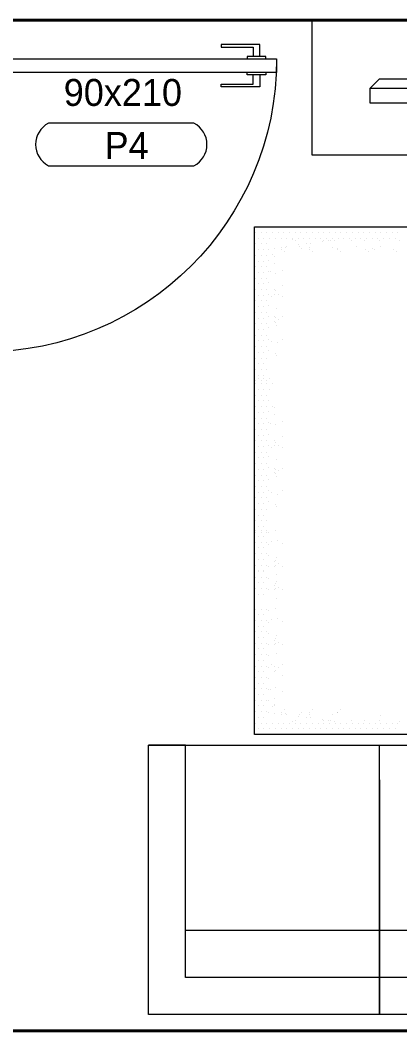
# Model space of a CAD drawing. Header units: millimetres. Extents: x 13204 to 24802, y 21209 to 40694.
# Drawn here: x 23889.5 to 24002.2, y 36085.9 to 36385.9 of the extents above; entities that cross this region are included whole.
import ezdxf
from ezdxf.enums import TextEntityAlignment as Align

# ---------------------------------------------------------------- set-up
doc = ezdxf.new("R2010")
doc.units = ezdxf.units.MM
for name, color, linetype, lineweight in [('ESPECARQ', 2, 'Continuous', 20), ('Esquadrias', 2, 'Continuous', 20), ('Hachura', 8, 'Continuous', 0), ('Layout', 6, 'Continuous', 15), ('Mobiliario', 6, 'Continuous', 13), ('MOBILIÁRIO', 6, 'Continuous', 13), ('Paredes', 1, 'Continuous', 40), ('TEXTO', 4, 'Continuous', 5)]:
    doc.layers.add(name, color=color, linetype=linetype, lineweight=lineweight)
doc.styles.add('LANA', font='stylu.ttf')
doc.styles.add('REGUA60', font='cityb___.ttf', dxfattribs={"width": 1.4})

# ---------------------------------------------------------------- blocks, each defined once
blk = doc.blocks.new('*U20', base_point=(47150.75, 4189.16))
at = {"layer": 'Esquadrias'}
for p, q in [((47149.25, 4276.16), (47145.25, 4276.16)), ((47145.25, 4276.16), (47145.25, 4189.16)), ((47149.25, 4189.16), (47149.25, 4276.16)), ((47145.25, 4272.91), (47144.5, 4272.91)), ((47144.5, 4272.91), (47144.5, 4267.41)), ((47149.25, 4272.91), (47150, 4272.91)), ((47150, 4272.91), (47150, 4267.41)), ((47144.5, 4271.16), (47141, 4271.16)), ((47141, 4271.16), (47141, 4259.66)), ((47141.75, 4259.66), (47141.75, 4269.16)), ((47141.75, 4269.16), (47144.5, 4269.16)), ((47150, 4271.16), (47153.5, 4271.16)), ((47152.75, 4269.16), (47150, 4269.16)), ((47152.75, 4259.66), (47152.75, 4269.16)), ((47153.5, 4271.16), (47153.5, 4259.66)), ((47144.5, 4267.41), (47145.25, 4267.41)), ((47150, 4267.41), (47149.25, 4267.41)), ((47141, 4259.66), (47141.75, 4259.66)), ((47153.5, 4259.66), (47152.75, 4259.66)), ((47062.25, 4189.16), (47060.75, 4189.16)), ((47062.25, 4185.16), (47062.25, 4189.16)), ((47145.25, 4189.16), (47149.25, 4189.16)), ((47149.25, 4189.16), (47150.75, 4189.16)), ((47149.25, 4185.16), (47149.25, 4189.16)), ((47063.75, 4185.16), (47062.25, 4185.16)), ((47063.75, 4174.16), (47063.75, 4185.16)), ((47147.75, 4174.16), (47147.75, 4185.16)), ((47147.75, 4185.16), (47149.25, 4185.16)), ((47060.75, 4174.16), (47063.75, 4174.16)), ((47150.75, 4174.16), (47147.75, 4174.16))]:
    blk.add_line(p, q, dxfattribs=at)
at = {"layer": 'Esquadrias', "color": 0}
blk.add_arc((47149.25, 4189.16), 87, 90, 180, dxfattribs=at)
blk = doc.blocks.new('INDESQ2')
at = {"color": 0, "linetype": 'ByBlock'}
for p, q in [((4.318, 2.959), (-4.318, 2.959)), ((-4.318, 0.438), (4.318, 0.438))]:
    blk.add_line(p, q, dxfattribs=at)
at = {"color": 0}
for centre, start, end in [((-3.665, 1.698), 117.36541, 242.63459), ((3.665, 1.698), 297.36541, 62.63459)]:
    blk.add_arc(centre, 1.42, start, end, dxfattribs=at)
at = {"style": 'REGUA60', "width": 1.4, "flags": 9}
blk.add_attdef('LOCAL', text='', height=1.5, dxfattribs=at).set_placement((-0.08, -4.348), align=Align.CENTER)
at = {"layer": 'ESPECARQ', "color": 0, "style": 'REGUA60'}
for tag, width, p in [('COD', 1.1, (-0.08, 0.951)), ('DIM', 1.4, (-0.08, -2.169))]:
    blk.add_attdef(tag, text='', height=1.5, dxfattribs=dict(at, width=width)).set_placement(p, align=Align.CENTER)
blk = doc.blocks.new('A$C54701999')
at = {"layer": 'MOBILIÁRIO', "color": 8}
for p, q in [((3.64, 45.84), (6.64, 48.84)), ((3.64, 45.84), (3.64, -48.16)), ((3.64, -48.16), (6.64, -51.16))]:
    blk.add_line(p, q, dxfattribs=at)
for points in [[(6.64, 48.84), (11.64, 48.84), (11.64, -51.16), (6.64, -51.16), (6.64, 48.84)], [(3.64, -13.08), (0, -13.08), (0, 13.08), (3.64, 13.08)], [(11.64, 13.08), (15.89, 13.08), (15.89, -13.08), (11.64, -13.08)]]:
    blk.add_lwpolyline(points, dxfattribs=at)
blk = doc.blocks.new('Mesa8lugaresP4')
at = {"layer": 'Hachura'}
for p, q in [((1103.7, 847.8), (-1090.1, 847.8)), ((633.9, 847.6), (633.9, 847.6)), ((653, 847.6), (653, 847.6)), ((672, 847.6), (672, 847.6)), ((691.1, 847.6), (691.1, 847.6)), ((710.1, 847.6), (710.1, 847.6)), ((729.2, 847.6), (729.2, 847.6)), ((748.2, 847.6), (748.2, 847.6)), ((767.3, 847.6), (767.3, 847.6)), ((786.3, 847.6), (786.3, 847.6)), ((805.4, 847.6), (805.4, 847.6)), ((824.4, 847.6), (824.4, 847.6)), ((843.5, 847.6), (843.5, 847.6)), ((862.5, 847.6), (862.5, 847.6)), ((881.6, 847.6), (881.6, 847.6)), ((900.6, 847.6), (900.6, 847.6)), ((919.7, 847.6), (919.7, 847.6)), ((938.7, 847.6), (938.7, 847.6)), ((957.8, 847.6), (957.8, 847.6)), ((976.8, 847.6), (976.8, 847.6)), ((995.9, 847.6), (995.9, 847.6)), ((1014.9, 847.6), (1014.9, 847.6)), ((1034, 847.6), (1034, 847.6)), ((1053, 847.6), (1053, 847.6)), ((1072.1, 847.6), (1072.1, 847.6)), ((1091.1, 847.6), (1091.1, 847.6)), ((1103.7, -847.8), (1103.7, 847.8)), ((624.4, 828.6), (624.4, 828.6)), ((643.5, 828.6), (643.5, 828.6)), ((662.5, 828.6), (662.5, 828.6)), ((681.6, 828.6), (681.6, 828.6)), ((700.6, 828.6), (700.6, 828.6)), ((719.7, 828.6), (719.7, 828.6)), ((738.7, 828.6), (738.7, 828.6)), ((757.8, 828.6), (757.8, 828.6)), ((776.8, 828.6), (776.8, 828.6)), ((795.9, 828.6), (795.9, 828.6)), ((814.9, 828.6), (814.9, 828.6)), ((834, 828.6), (834, 828.6)), ((853, 828.6), (853, 828.6)), ((872.1, 828.6), (872.1, 828.6)), ((891.1, 828.6), (891.1, 828.6)), ((910.2, 828.6), (910.2, 828.6)), ((929.2, 828.6), (929.2, 828.6)), ((948.3, 828.6), (948.3, 828.6)), ((967.3, 828.6), (967.3, 828.6)), ((986.4, 828.6), (986.4, 828.6)), ((1005.4, 828.6), (1005.4, 828.6)), ((1024.5, 828.6), (1024.5, 828.6)), ((1043.5, 828.6), (1043.5, 828.6)), ((1062.6, 828.6), (1062.6, 828.6)), ((1081.6, 828.6), (1081.6, 828.6)), ((1100.7, 828.6), (1100.7, 828.6)), ((633.9, 809.5), (633.9, 809.5)), ((653, 809.5), (653, 809.5)), ((672, 809.5), (672, 809.5)), ((691.1, 809.5), (691.1, 809.5)), ((710.1, 809.5), (710.1, 809.5)), ((729.2, 809.5), (729.2, 809.5)), ((748.2, 809.5), (748.2, 809.5)), ((767.3, 809.5), (767.3, 809.5)), ((786.3, 809.5), (786.3, 809.5)), ((805.4, 809.5), (805.4, 809.5)), ((824.4, 809.5), (824.4, 809.5)), ((843.5, 809.5), (843.5, 809.5)), ((862.5, 809.5), (862.5, 809.5)), ((881.6, 809.5), (881.6, 809.5)), ((900.6, 809.5), (900.6, 809.5)), ((919.7, 809.5), (919.7, 809.5)), ((938.7, 809.5), (938.7, 809.5)), ((957.8, 809.5), (957.8, 809.5)), ((976.8, 809.5), (976.8, 809.5)), ((995.9, 809.5), (995.9, 809.5)), ((1014.9, 809.5), (1014.9, 809.5)), ((1034, 809.5), (1034, 809.5)), ((1053, 809.5), (1053, 809.5)), ((1062.6, 790.5), (1062.6, 790.5)), ((1072.1, 809.5), (1072.1, 809.5)), ((1081.6, 790.5), (1081.6, 790.5)), ((1091.1, 809.5), (1091.1, 809.5)), ((1100.7, 790.5), (1100.7, 790.5)), ((1062.6, 752.4), (1062.6, 752.4)), ((1072.1, 771.4), (1072.1, 771.4)), ((1081.6, 752.4), (1081.6, 752.4)), ((1091.1, 771.4), (1091.1, 771.4)), ((1100.7, 752.4), (1100.7, 752.4)), ((1062.6, 714.3), (1062.6, 714.3)), ((1072.1, 733.3), (1072.1, 733.3)), ((1081.6, 714.3), (1081.6, 714.3)), ((1091.1, 733.3), (1091.1, 733.3)), ((1100.7, 714.3), (1100.7, 714.3)), ((1062.6, 676.2), (1062.6, 676.2)), ((1072.1, 695.2), (1072.1, 695.2)), ((1081.6, 676.2), (1081.6, 676.2)), ((1091.1, 695.2), (1091.1, 695.2)), ((1100.7, 676.2), (1100.7, 676.2)), ((1072.1, 657.1), (1072.1, 657.1)), ((1091.1, 657.1), (1091.1, 657.1)), ((1062.6, 638.1), (1062.6, 638.1)), ((1072.1, 619), (1072.1, 619)), ((1081.6, 638.1), (1081.6, 638.1)), ((1091.1, 619), (1091.1, 619)), ((1100.7, 638.1), (1100.7, 638.1)), ((1062.6, 600), (1062.6, 600)), ((1072.1, 580.9), (1072.1, 580.9)), ((1081.6, 600), (1081.6, 600)), ((1091.1, 580.9), (1091.1, 580.9)), ((1100.7, 600), (1100.7, 600)), ((1062.6, 561.9), (1062.6, 561.9)), ((1072.1, 542.8), (1072.1, 542.8)), ((1081.6, 561.9), (1081.6, 561.9)), ((1091.1, 542.8), (1091.1, 542.8)), ((1100.7, 561.9), (1100.7, 561.9)), ((1062.6, 523.8), (1062.6, 523.8)), ((1081.6, 523.8), (1081.6, 523.8)), ((1100.7, 523.8), (1100.7, 523.8)), ((1062.6, 485.7), (1062.6, 485.7)), ((1072.1, 504.7), (1072.1, 504.7)), ((1081.6, 485.7), (1081.6, 485.7)), ((1091.1, 504.7), (1091.1, 504.7)), ((1100.7, 485.7), (1100.7, 485.7)), ((1062.6, 447.6), (1062.6, 447.6)), ((1072.1, 466.6), (1072.1, 466.6)), ((1081.6, 447.6), (1081.6, 447.6)), ((1091.1, 466.6), (1091.1, 466.6)), ((1100.7, 447.6), (1100.7, 447.6)), ((1062.6, 409.5), (1062.6, 409.5)), ((1072.1, 428.5), (1072.1, 428.5)), ((1081.6, 409.5), (1081.6, 409.5)), ((1091.1, 428.5), (1091.1, 428.5)), ((1100.7, 409.5), (1100.7, 409.5)), ((1062.6, 371.4), (1062.6, 371.4)), ((1072.1, 390.4), (1072.1, 390.4)), ((1081.6, 371.4), (1081.6, 371.4)), ((1091.1, 390.4), (1091.1, 390.4)), ((1100.7, 371.4), (1100.7, 371.4)), ((1053, 342.4), (1053, 342.4)), ((1072.1, 352.3), (1072.1, 352.3)), ((1072.1, 342.4), (1072.1, 342.4)), ((1091.1, 352.3), (1091.1, 352.3)), ((1091.1, 342.4), (1091.1, 342.4)), ((1043.5, 323.4), (1043.5, 323.4)), ((1053, 304.3), (1053, 304.3)), ((1062.6, 333.3), (1062.6, 333.3)), ((1062.6, 323.4), (1062.6, 323.4)), ((1072.1, 304.3), (1072.1, 304.3)), ((1081.6, 333.3), (1081.6, 333.3)), ((1081.6, 323.4), (1081.6, 323.4)), ((1091.1, 304.3), (1091.1, 304.3)), ((1100.7, 333.3), (1100.7, 333.3)), ((1100.7, 323.4), (1100.7, 323.4)), ((1062.6, 285.3), (1062.6, 285.3)), ((1081.6, 285.3), (1081.6, 285.3)), ((1100.7, 285.3), (1100.7, 285.3)), ((1062.6, 247.2), (1062.6, 247.2)), ((1072.1, 266.2), (1072.1, 266.2)), ((1081.6, 247.2), (1081.6, 247.2)), ((1091.1, 266.2), (1091.1, 266.2)), ((1100.7, 247.2), (1100.7, 247.2)), ((1062.6, 209.1), (1062.6, 209.1)), ((1072.1, 228.1), (1072.1, 228.1)), ((1081.6, 209.1), (1081.6, 209.1)), ((1091.1, 228.1), (1091.1, 228.1)), ((1100.7, 209.1), (1100.7, 209.1)), ((1062.6, 171), (1062.6, 171)), ((1072.1, 190), (1072.1, 190)), ((1081.6, 171), (1081.6, 171)), ((1091.1, 190), (1091.1, 190)), ((1100.7, 171), (1100.7, 171)), ((1072.1, 151.9), (1072.1, 151.9)), ((1091.1, 151.9), (1091.1, 151.9)), ((1062.6, 132.9), (1062.6, 132.9)), ((1072.1, 113.8), (1072.1, 113.8)), ((1081.6, 132.9), (1081.6, 132.9)), ((1091.1, 113.8), (1091.1, 113.8)), ((1100.7, 132.9), (1100.7, 132.9)), ((1062.6, 94.8), (1062.6, 94.8)), ((1072.1, 75.7), (1072.1, 75.7)), ((1081.6, 94.8), (1081.6, 94.8)), ((1091.1, 75.7), (1091.1, 75.7)), ((1100.7, 94.8), (1100.7, 94.8)), ((1062.6, 56.7), (1062.6, 56.7)), ((1072.1, 37.6), (1072.1, 37.6)), ((1081.6, 56.7), (1081.6, 56.7)), ((1091.1, 37.6), (1091.1, 37.6)), ((1100.7, 56.7), (1100.7, 56.7)), ((1062.6, 18.6), (1062.6, 18.6)), ((1081.6, 18.6), (1081.6, 18.6)), ((1100.7, 18.6), (1100.7, 18.6)), ((1062.6, -19.5), (1062.6, -19.5)), ((1072.1, -0.5), (1072.1, -0.5)), ((1081.6, -19.5), (1081.6, -19.5)), ((1091.1, -0.5), (1091.1, -0.5)), ((1100.7, -19.5), (1100.7, -19.5)), ((1062.6, -57.6), (1062.6, -57.6)), ((1072.1, -38.6), (1072.1, -38.6)), ((1081.6, -57.6), (1081.6, -57.6)), ((1091.1, -38.6), (1091.1, -38.6)), ((1100.7, -57.6), (1100.7, -57.6)), ((1062.6, -95.7), (1062.6, -95.7)), ((1072.1, -76.7), (1072.1, -76.7)), ((1081.6, -95.7), (1081.6, -95.7)), ((1091.1, -76.7), (1091.1, -76.7)), ((1100.7, -95.7), (1100.7, -95.7)), ((1062.6, -133.8), (1062.6, -133.8)), ((1072.1, -114.8), (1072.1, -114.8)), ((1081.6, -133.8), (1081.6, -133.8)), ((1091.1, -114.8), (1091.1, -114.8)), ((1100.7, -133.8), (1100.7, -133.8)), ((1062.6, -167.8), (1062.6, -167.8)), ((1072.1, -152.9), (1072.1, -152.9)), ((1081.6, -167.8), (1081.6, -167.8)), ((1091.1, -152.9), (1091.1, -152.9)), ((1100.7, -167.8), (1100.7, -167.8)), ((1062.6, -171.9), (1062.6, -171.9)), ((1072.1, -186.8), (1072.1, -186.8)), ((1081.6, -171.9), (1081.6, -171.9)), ((1091.1, -186.8), (1091.1, -186.8)), ((1100.7, -171.9), (1100.7, -171.9)), ((1062.6, -205.9), (1062.6, -205.9)), ((1072.1, -224.9), (1072.1, -224.9)), ((1081.6, -205.9), (1081.6, -205.9)), ((1091.1, -224.9), (1091.1, -224.9)), ((1100.7, -205.9), (1100.7, -205.9)), ((1062.6, -244), (1062.6, -244)), ((1072.1, -263), (1072.1, -263)), ((1081.6, -244), (1081.6, -244)), ((1091.1, -263), (1091.1, -263)), ((1100.7, -244), (1100.7, -244)), ((1062.6, -282.1), (1062.6, -282.1)), ((1072.1, -301.1), (1072.1, -301.1)), ((1072.1, -303.2), (1072.1, -303.2)), ((1081.6, -282.1), (1081.6, -282.1)), ((1091.1, -301.1), (1091.1, -301.1)), ((1091.1, -303.2), (1091.1, -303.2)), ((1100.7, -282.1), (1100.7, -282.1)), ((1062.6, -322.3), (1062.6, -322.3)), ((1081.6, -322.3), (1081.6, -322.3)), ((1100.7, -322.3), (1100.7, -322.3)), ((1062.6, -360.4), (1062.6, -360.4)), ((1072.1, -341.3), (1072.1, -341.3)), ((1081.6, -360.4), (1081.6, -360.4)), ((1091.1, -341.3), (1091.1, -341.3)), ((1100.7, -360.4), (1100.7, -360.4)), ((1072.1, -379.4), (1072.1, -379.4)), ((1091.1, -379.4), (1091.1, -379.4)), ((1062.6, -428.7), (1062.6, -428.7)), ((1081.6, -428.7), (1081.6, -428.7)), ((1100.7, -428.7), (1100.7, -428.7)), ((1062.6, -466.8), (1062.6, -466.8)), ((1072.1, -447.8), (1072.1, -447.8)), ((1081.6, -466.8), (1081.6, -466.8)), ((1091.1, -447.8), (1091.1, -447.8)), ((1100.7, -466.8), (1100.7, -466.8)), ((1062.6, -504.9), (1062.6, -504.9)), ((1072.1, -485.9), (1072.1, -485.9)), ((1081.6, -504.9), (1081.6, -504.9)), ((1091.1, -485.9), (1091.1, -485.9)), ((1100.7, -504.9), (1100.7, -504.9)), ((1072.1, -524), (1072.1, -524)), ((1091.1, -524), (1091.1, -524)), ((1062.6, -543), (1062.6, -543)), ((1072.1, -562.1), (1072.1, -562.1)), ((1081.6, -543), (1081.6, -543)), ((1091.1, -562.1), (1091.1, -562.1)), ((1100.7, -543), (1100.7, -543)), ((1062.6, -581.1), (1062.6, -581.1)), ((1072.1, -600.2), (1072.1, -600.2)), ((1081.6, -581.1), (1081.6, -581.1)), ((1091.1, -600.2), (1091.1, -600.2)), ((1100.7, -581.1), (1100.7, -581.1)), ((1062.6, -619.2), (1062.6, -619.2)), ((1072.1, -638.3), (1072.1, -638.3)), ((1081.6, -619.2), (1081.6, -619.2)), ((1091.1, -638.3), (1091.1, -638.3)), ((1100.7, -619.2), (1100.7, -619.2)), ((1062.6, -657.3), (1062.6, -657.3)), ((1081.6, -657.3), (1081.6, -657.3)), ((1100.7, -657.3), (1100.7, -657.3)), ((1062.6, -695.4), (1062.6, -695.4)), ((1072.1, -676.4), (1072.1, -676.4)), ((1081.6, -695.4), (1081.6, -695.4)), ((1091.1, -676.4), (1091.1, -676.4)), ((1100.7, -695.4), (1100.7, -695.4)), ((1062.6, -733.5), (1062.6, -733.5)), ((1072.1, -714.5), (1072.1, -714.5)), ((1081.6, -733.5), (1081.6, -733.5)), ((1091.1, -714.5), (1091.1, -714.5)), ((1100.7, -733.5), (1100.7, -733.5)), ((1062.6, -771.6), (1062.6, -771.6)), ((1072.1, -752.6), (1072.1, -752.6)), ((1081.6, -771.6), (1081.6, -771.6)), ((1091.1, -752.6), (1091.1, -752.6)), ((1100.7, -771.6), (1100.7, -771.6)), ((624.4, -809.7), (624.4, -809.7)), ((643.5, -809.7), (643.5, -809.7)), ((662.5, -809.7), (662.5, -809.7)), ((681.6, -809.7), (681.6, -809.7)), ((700.6, -809.7), (700.6, -809.7)), ((719.7, -809.7), (719.7, -809.7)), ((738.7, -809.7), (738.7, -809.7)), ((757.8, -809.7), (757.8, -809.7)), ((776.8, -809.7), (776.8, -809.7)), ((795.9, -809.7), (795.9, -809.7)), ((814.9, -809.7), (814.9, -809.7)), ((834, -809.7), (834, -809.7)), ((853, -809.7), (853, -809.7)), ((872.1, -809.7), (872.1, -809.7)), ((891.1, -809.7), (891.1, -809.7)), ((910.2, -809.7), (910.2, -809.7)), ((929.2, -809.7), (929.2, -809.7)), ((948.3, -809.7), (948.3, -809.7)), ((967.3, -809.7), (967.3, -809.7)), ((986.4, -809.7), (986.4, -809.7)), ((1005.4, -809.7), (1005.4, -809.7)), ((1024.5, -809.7), (1024.5, -809.7)), ((1043.5, -809.7), (1043.5, -809.7)), ((1062.6, -809.7), (1062.6, -809.7)), ((1072.1, -790.7), (1072.1, -790.7)), ((1081.6, -809.7), (1081.6, -809.7)), ((1091.1, -790.7), (1091.1, -790.7)), ((1100.7, -809.7), (1100.7, -809.7)), ((633.9, -828.8), (633.9, -828.8)), ((653, -828.8), (653, -828.8)), ((672, -828.8), (672, -828.8)), ((691.1, -828.8), (691.1, -828.8)), ((710.1, -828.8), (710.1, -828.8)), ((729.2, -828.8), (729.2, -828.8)), ((748.2, -828.8), (748.2, -828.8)), ((767.3, -828.8), (767.3, -828.8)), ((786.3, -828.8), (786.3, -828.8)), ((805.4, -828.8), (805.4, -828.8)), ((824.4, -828.8), (824.4, -828.8)), ((843.5, -828.8), (843.5, -828.8)), ((862.5, -828.8), (862.5, -828.8)), ((881.6, -828.8), (881.6, -828.8)), ((900.6, -828.8), (900.6, -828.8)), ((919.7, -828.8), (919.7, -828.8)), ((938.7, -828.8), (938.7, -828.8)), ((957.8, -828.8), (957.8, -828.8)), ((976.8, -828.8), (976.8, -828.8)), ((995.9, -828.8), (995.9, -828.8)), ((1014.9, -828.8), (1014.9, -828.8)), ((1034, -828.8), (1034, -828.8)), ((1053, -828.8), (1053, -828.8)), ((1072.1, -828.8), (1072.1, -828.8)), ((1091.1, -828.8), (1091.1, -828.8)), ((-1090.1, -847.8), (1103.7, -847.8))]:
    blk.add_line(p, q, dxfattribs=at)
for points in [[(619.8, 803.1), (619.8, 803.1)], [(682.6, 783.6), (682.6, 783.6)], [(686.2, 802.4), (686.2, 802.4)], [(709.9, 776.8), (709.9, 776.8)], [(736, 800.7), (736, 800.7)], [(763.6, 780.7), (763.6, 780.7)], [(779.7, 802.2), (779.7, 802.2)], [(834.7, 803.2), (834.7, 803.2)], [(842.1, 779.7), (842.1, 779.7)], [(850.3, 801.1), (850.3, 801.1)], [(856.1, 801.7), (856.1, 801.7)], [(873.1, 802), (873.1, 802)], [(874.7, 797.9), (874.7, 797.9)], [(915.4, 792.6), (915.4, 792.6)], [(918.9, 780), (918.9, 780)], [(931, 790.5), (931, 790.5)], [(951.8, 780.5), (951.8, 780.5)], [(955.4, 787.3), (955.4, 787.3)], [(966.5, 801.9), (966.5, 801.9)], [(977.9, 804.4), (977.9, 804.4)], [(996.2, 781.9), (996.2, 781.9)], [(999.9, 777.1), (999.9, 777.1)], [(1011.8, 779.9), (1011.8, 779.9)], [(1036.2, 776.7), (1036.2, 776.7)], [(628, 765.3), (628, 765.3)], [(640.7, 773.3), (640.7, 773.3)], [(704.4, 771.7), (704.4, 771.7)], [(721.5, 765.1), (721.5, 765.1)], [(734.1, 773.2), (734.1, 773.2)], [(814.9, 764.9), (814.9, 764.9)], [(826.2, 774.4), (826.2, 774.4)], [(827.5, 773), (827.5, 773)], [(908.3, 764.8), (908.3, 764.8)], [(921, 772.8), (921, 772.8)], [(946.3, 775.4), (946.3, 775.4)], [(1001.7, 764.6), (1001.7, 764.6)], [(1014.4, 772.7), (1014.4, 772.7)], [(1036.1, 749.4), (1036.1, 749.4)], [(1036.5, 749.1), (1036.5, 749.1)], [(1042, 754.1), (1042, 754.1)], [(1056.8, 772.8), (1056.8, 772.8)], [(1035.7, 726.6), (1035.7, 726.6)], [(1056.8, 735.3), (1056.8, 735.3)], [(1008.5, 702.6), (1008.5, 702.6)], [(1034.2, 691.6), (1034.2, 691.6)], [(1049.3, 697.3), (1049.3, 697.3)], [(1056.8, 697.8), (1056.8, 697.8)], [(1011.5, 651.4), (1011.5, 651.4)], [(1056.8, 660.3), (1056.8, 660.3)], [(1009.2, 615.1), (1009.2, 615.1)], [(1021.6, 623.2), (1021.6, 623.2)], [(1032.3, 633.7), (1032.3, 633.7)], [(1035.3, 639), (1035.3, 639)], [(1037.2, 621.2), (1037.2, 621.2)], [(1046.7, 614.2), (1046.7, 614.2)], [(1056.8, 622.8), (1056.8, 622.8)], [(1030.4, 575.9), (1030.4, 575.9)], [(1056.8, 585.3), (1056.8, 585.3)], [(1009.6, 547.1), (1009.6, 547.1)], [(1033.9, 543.9), (1033.9, 543.9)], [(1035.1, 547.1), (1035.1, 547.1)], [(1056.8, 547.8), (1056.8, 547.8)], [(1022.5, 539.1), (1022.5, 539.1)], [(1028.5, 518.1), (1028.5, 518.1)], [(1032.4, 527.4), (1032.4, 527.4)], [(1037.9, 532.5), (1037.9, 532.5)], [(1056.8, 510.3), (1056.8, 510.3)], [(1056.8, 472.8), (1056.8, 472.8)], [(1010.9, 472), (1010.9, 472)], [(1026.6, 460.3), (1026.6, 460.3)], [(1047, 464.5), (1047, 464.5)], [(1031.2, 417.3), (1031.2, 417.3)], [(1032.2, 425.9), (1032.2, 425.9)], [(1056.8, 435.3), (1056.8, 435.3)], [(1036.1, 244.1), (1036.1, 244.1)], [(1036.5, 243.9), (1036.5, 243.9)], [(1042, 248.9), (1042, 248.9)], [(1056.8, 267.6), (1056.8, 267.6)], [(1035.7, 221.3), (1035.7, 221.3)], [(1056.8, 230.1), (1056.8, 230.1)], [(1008.5, 197.4), (1008.5, 197.4)], [(1034.2, 186.3), (1034.2, 186.3)], [(1049.3, 192), (1049.3, 192)], [(1056.8, 192.6), (1056.8, 192.6)], [(1011.5, 146.2), (1011.5, 146.2)], [(1056.8, 155.1), (1056.8, 155.1)], [(1009.2, 109.9), (1009.2, 109.9)], [(1021.6, 118), (1021.6, 118)], [(1032.3, 128.5), (1032.3, 128.5)], [(1035.3, 133.8), (1035.3, 133.8)], [(1037.2, 116), (1037.2, 116)], [(1046.7, 109), (1046.7, 109)], [(1056.8, 117.6), (1056.8, 117.6)], [(1030.4, 70.7), (1030.4, 70.7)], [(1056.8, 80.1), (1056.8, 80.1)], [(1009.6, 41.9), (1009.6, 41.9)], [(1022.5, 33.9), (1022.5, 33.9)], [(1033.9, 38.7), (1033.9, 38.7)], [(1035.1, 41.9), (1035.1, 41.9)], [(1056.8, 42.6), (1056.8, 42.6)], [(1028.5, 12.9), (1028.5, 12.9)], [(1032.4, 22.2), (1032.4, 22.2)], [(1037.9, 27.2), (1037.9, 27.2)], [(1056.8, 5.1), (1056.8, 5.1)], [(1010.9, -33.2), (1010.9, -33.2)], [(1056.8, -32.4), (1056.8, -32.4)], [(1026.6, -44.9), (1026.6, -44.9)], [(1047, -40.7), (1047, -40.7)], [(1031.2, -87.9), (1031.2, -87.9)], [(1032.2, -79.3), (1032.2, -79.3)], [(1056.8, -69.9), (1056.8, -69.9)], [(1032.2, -165), (1032.2, -165)], [(1026.6, -199.4), (1026.6, -199.4)], [(1056.8, -174.4), (1056.8, -174.4)], [(1010.9, -211.1), (1010.9, -211.1)], [(1047, -203.6), (1047, -203.6)], [(1056.8, -211.9), (1056.8, -211.9)], [(1028.5, -257.2), (1028.5, -257.2)], [(1032.4, -266.5), (1032.4, -266.5)], [(1056.8, -249.4), (1056.8, -249.4)], [(1009.6, -286.2), (1009.6, -286.2)], [(1022.5, -278.1), (1022.5, -278.1)], [(1033.9, -283), (1033.9, -283)], [(1035.1, -286.2), (1035.1, -286.2)], [(1037.9, -271.5), (1037.9, -271.5)], [(1056.8, -286.9), (1056.8, -286.9)], [(1028.5, -335.5), (1028.5, -335.5)], [(1030.4, -315), (1030.4, -315)], [(1056.8, -327.7), (1056.8, -327.7)], [(1009.6, -364.5), (1009.6, -364.5)], [(1022.5, -356.4), (1022.5, -356.4)], [(1032.4, -344.7), (1032.4, -344.7)], [(1033.9, -361.3), (1033.9, -361.3)], [(1035.1, -364.5), (1035.1, -364.5)], [(1037.9, -349.8), (1037.9, -349.8)], [(1056.8, -365.2), (1056.8, -365.2)], [(1030.4, -393.3), (1030.4, -393.3)], [(1032.2, -425.9), (1032.2, -425.9)], [(1056.8, -435.3), (1056.8, -435.3)], [(1010.9, -472), (1010.9, -472)], [(1026.6, -460.3), (1026.6, -460.3)], [(1047, -464.5), (1047, -464.5)], [(1056.8, -472.8), (1056.8, -472.8)], [(1022.5, -539.1), (1022.5, -539.1)], [(1028.5, -518.1), (1028.5, -518.1)], [(1032.4, -527.4), (1032.4, -527.4)], [(1037.9, -532.5), (1037.9, -532.5)], [(1056.8, -510.3), (1056.8, -510.3)], [(1009.6, -547.1), (1009.6, -547.1)], [(1033.9, -543.9), (1033.9, -543.9)], [(1035.1, -547.1), (1035.1, -547.1)], [(1056.8, -547.8), (1056.8, -547.8)], [(1030.4, -575.9), (1030.4, -575.9)], [(1056.8, -585.3), (1056.8, -585.3)], [(1009.2, -615.1), (1009.2, -615.1)], [(1021.6, -623.2), (1021.6, -623.2)], [(1032.3, -633.7), (1032.3, -633.7)], [(1035.3, -639), (1035.3, -639)], [(1037.2, -621.2), (1037.2, -621.2)], [(1046.7, -614.2), (1046.7, -614.2)], [(1056.8, -622.8), (1056.8, -622.8)], [(1011.5, -651.4), (1011.5, -651.4)], [(1056.8, -660.3), (1056.8, -660.3)], [(1008.5, -702.6), (1008.5, -702.6)], [(1034.2, -691.6), (1034.2, -691.6)], [(1049.3, -697.3), (1049.3, -697.3)], [(1056.8, -697.8), (1056.8, -697.8)], [(1035.7, -726.6), (1035.7, -726.6)], [(1056.8, -735.3), (1056.8, -735.3)], [(814.9, -764.9), (814.9, -764.9)], [(826.2, -774.4), (826.2, -774.4)], [(827.5, -773), (827.5, -773)], [(908.3, -764.8), (908.3, -764.8)], [(921, -772.8), (921, -772.8)], [(946.3, -775.4), (946.3, -775.4)], [(1001.7, -764.6), (1001.7, -764.6)], [(1014.4, -772.7), (1014.4, -772.7)], [(1036.1, -749.4), (1036.1, -749.4)], [(1036.5, -749.1), (1036.5, -749.1)], [(1042, -754.1), (1042, -754.1)], [(1056.8, -772.8), (1056.8, -772.8)], [(619.8, -803.1), (619.8, -803.1)], [(682.6, -783.6), (682.6, -783.6)], [(686.2, -802.4), (686.2, -802.4)], [(736, -800.7), (736, -800.7)], [(779.7, -802.2), (779.7, -802.2)], [(834.7, -803.2), (834.7, -803.2)], [(842.1, -779.7), (842.1, -779.7)], [(850.3, -801.1), (850.3, -801.1)], [(856.1, -801.7), (856.1, -801.7)], [(873.1, -802), (873.1, -802)], [(874.7, -797.9), (874.7, -797.9)], [(915.4, -792.6), (915.4, -792.6)], [(918.9, -780), (918.9, -780)], [(931, -790.5), (931, -790.5)], [(951.8, -780.5), (951.8, -780.5)], [(955.4, -787.3), (955.4, -787.3)], [(966.5, -801.9), (966.5, -801.9)], [(977.9, -804.4), (977.9, -804.4)], [(996.2, -781.9), (996.2, -781.9)], [(999.9, -777.1), (999.9, -777.1)], [(1011.8, -779.9), (1011.8, -779.9)], [(1036.2, -776.7), (1036.2, -776.7)]]:
    blk.add_lwpolyline(points, dxfattribs=at)
blk = doc.blocks.new('A$C67654C6C')
at = {"layer": 'Mobiliario'}
for points in [[(0, 180), (11, 171)], [(80, 0), (80, 180), (0, 180), (0, 0), (80, 0)], [(25, 180), (25, -57.58)], [(80, 171.58), (25, 171.58), (11, 171.58), (11, -57.58), (80, -57.58), (80, -68.58)], [(80, 117), (25, 117)], [(80, 63), (25, 63)], [(69.67, 0), (0, 0), (0, -68.58), (80, -68.58), (80, 0), (80, 0)]]:
    blk.add_lwpolyline(points, dxfattribs=at)

msp = doc.modelspace()

# ---------------------------------------------------------------- linework, layer by layer
at = {"layer": 'MOBILIÁRIO'}
for p, q in [((23976.08, 36385.87), (23976.08, 36345.87)), ((23976.08, 36345.87), (24202.07, 36345.87))]:
    msp.add_line(p, q, dxfattribs=at)
at = {"layer": 'Paredes'}
for p, q in [((24478.62, 36385.87), (23878.62, 36385.87)), ((23878.62, 36085.87), (24196.07, 36085.87))]:
    msp.add_line(p, q, dxfattribs=at)

# ---------------------------------------------------------------- block references
at = {"layer": 'Esquadrias', "color": 5, "yscale": -1, "rotation": 90}
msp.add_blockref('*U20', (23878.62, 36375.87), dxfattribs=at)
at = {"layer": 'Layout', "color": 8, "xscale": -0.08888888888759539, "yscale": 0.08888888888759539, "zscale": 0.08888888888888889}
msp.add_blockref('Mesa8lugaresP4', (24057.13, 36249.19), dxfattribs=at)
at = {"layer": 'MOBILIÁRIO', "color": 8, "xscale": 0.8882763821166009, "yscale": 0.8882763821166009, "zscale": 0.8882763821166009, "rotation": 270}
msp.add_blockref('A$C54701999', (24038.81, 36371.6), dxfattribs=at)
at = {"layer": 'MOBILIÁRIO', "xscale": -1, "rotation": 270}
msp.add_blockref('A$C67654C6C', (23996.15, 36090.67), dxfattribs=at)
at = {"layer": 'TEXTO'}
ref = msp.add_blockref('INDESQ2', (23919.51, 36357.47), dxfattribs=dict(at, xscale=4.999999999999704, yscale=4.999999999999704, zscale=4.999999999999704, rotation=179.9933850202378))
ref.add_attrib('COD', 'P4', dxfattribs={"layer": 'ESPECARQ', "color": 0, "height": 8, "rotation": 359.9934, "style": 'LANA'}).set_placement((23921.1, 36344.68), align=Align.CENTER)
ref.add_attrib('DIM', '90x210', dxfattribs={"layer": 'ESPECARQ', "color": 0, "height": 8, "rotation": 359.9934, "style": 'LANA'}).set_placement((23919.99, 36360.42), align=Align.CENTER)

doc.saveas('drawing.dxf')
